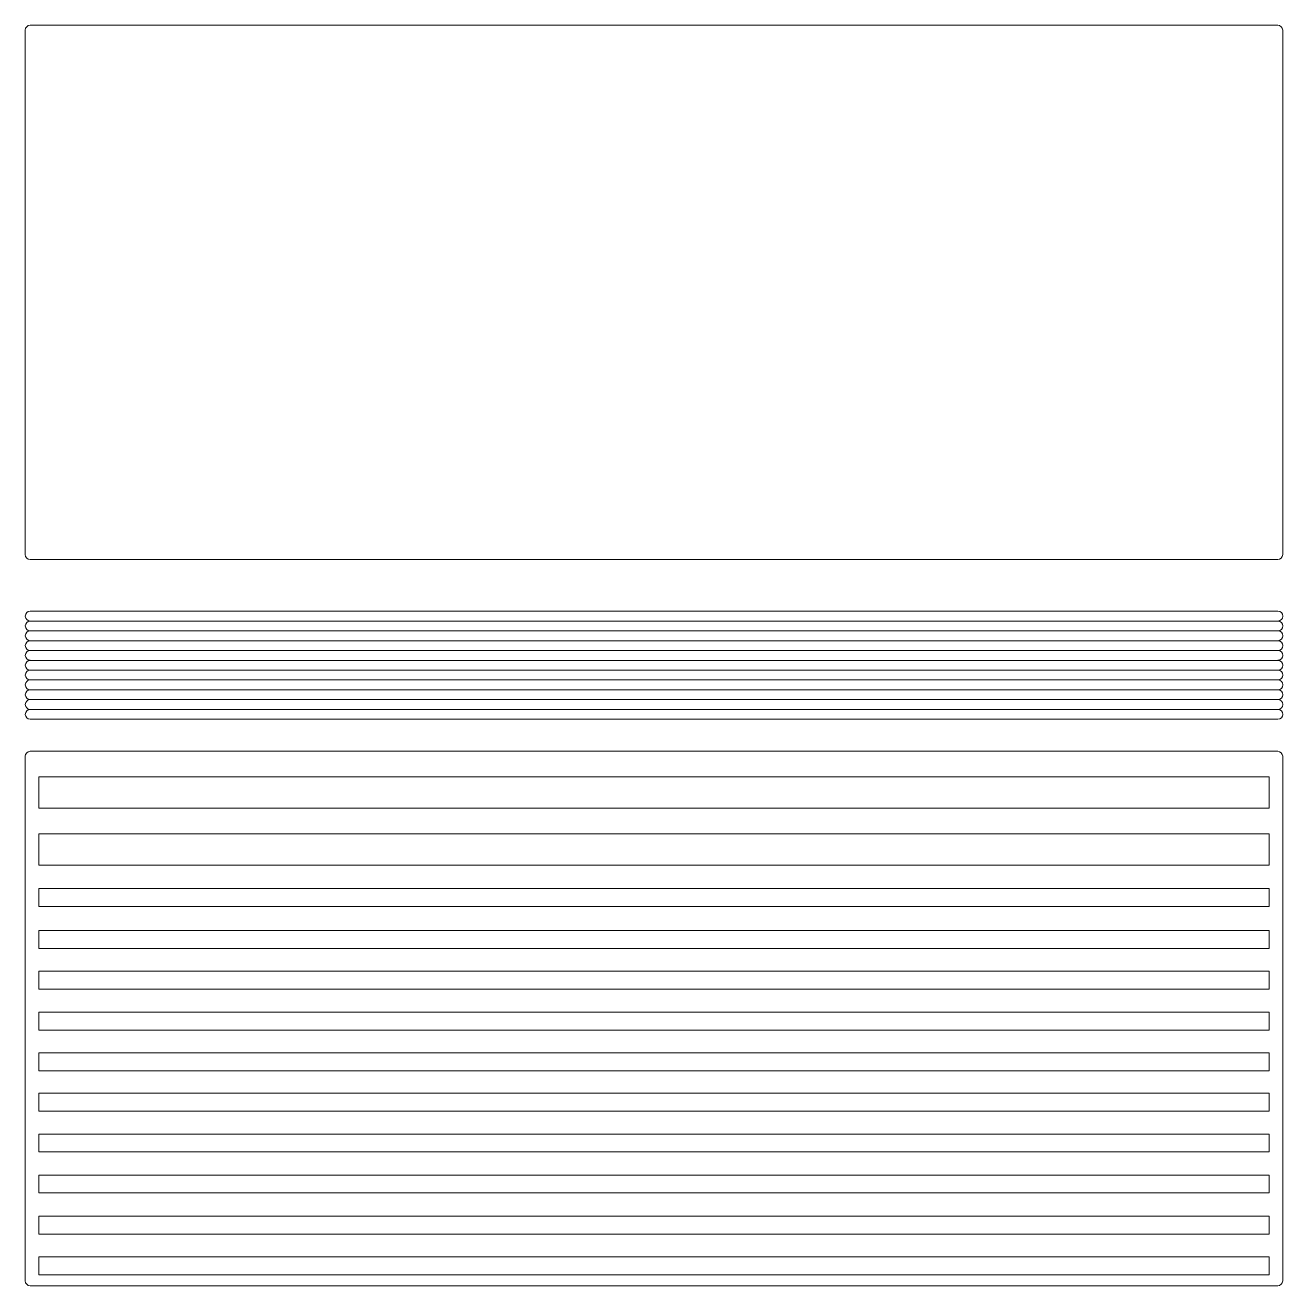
# Model space of a CAD drawing. Header units: inches. Extents: x -6.2 to 6.4, y -4.5 to 8.2.
import ezdxf

# ---------------------------------------------------------------- set-up
doc = ezdxf.new("R2010")
doc.units = ezdxf.units.IN
doc.header["$MEASUREMENT"] = 0
doc.layers.add('Layer 1', color=7, linetype='Continuous')

msp = doc.modelspace()

# ---------------------------------------------------------------- linework, layer by layer
at = {"layer": 'Layer 1', "color": 250, "lineweight": 9}
for points in [[(-6.049, 0.308), (6.277, 0.308), (6.277, 0.624), (-6.049, 0.624), (-6.049, 0.308)], [(-6.049, -0.263), (6.277, -0.263), (6.277, 0.053), (-6.049, 0.053), (-6.049, -0.263)], [(-6.049, -0.676), (6.277, -0.676), (6.277, -0.497), (-6.049, -0.497), (-6.049, -0.676)], [(-6.049, -1.095), (6.277, -1.095), (6.277, -0.916), (-6.049, -0.916), (-6.049, -1.095)], [(-6.049, -1.505), (6.277, -1.505), (6.277, -1.325), (-6.049, -1.325), (-6.049, -1.505)], [(-6.049, -1.915), (6.277, -1.915), (6.277, -1.736), (-6.049, -1.736), (-6.049, -1.915)], [(-6.049, -2.322), (6.277, -2.322), (6.277, -2.143), (-6.049, -2.143), (-6.049, -2.322)], [(-6.049, -2.726), (6.277, -2.726), (6.277, -2.547), (-6.049, -2.547), (-6.049, -2.726)], [(-6.049, -3.135), (6.277, -3.135), (6.277, -2.956), (-6.049, -2.956), (-6.049, -3.135)], [(-6.049, -3.546), (6.277, -3.546), (6.277, -3.367), (-6.049, -3.367), (-6.049, -3.546)], [(-6.049, -3.957), (6.277, -3.957), (6.277, -3.778), (-6.049, -3.778), (-6.049, -3.957)], [(-6.049, -4.366), (6.277, -4.366), (6.277, -4.187), (-6.049, -4.187), (-6.049, -4.366)]]:
    msp.add_lwpolyline(points, close=True, dxfattribs=at)
for points, knots in [([(-6.135, 8.153), (-6.135, 8.153), (6.363, 8.153), (6.363, 8.153), (6.363, 8.153), (6.391, 8.153), (6.413, 8.131), (6.413, 8.103), (6.413, 8.103), (6.413, 8.103), (6.413, 2.849), (6.413, 2.849), (6.413, 2.849), (6.413, 2.821), (6.391, 2.799), (6.363, 2.799), (6.363, 2.799), (6.363, 2.799), (-6.135, 2.799), (-6.135, 2.799), (-6.135, 2.799), (-6.163, 2.799), (-6.185, 2.821), (-6.185, 2.849), (-6.185, 2.849), (-6.185, 2.849), (-6.185, 8.103), (-6.185, 8.103), (-6.185, 8.103), (-6.185, 8.131), (-6.163, 8.153), (-6.135, 8.153)], [0, 0, 0, 0, 0.111111, 0.111111, 0.111111, 0.111111, 0.222222, 0.222222, 0.222222, 0.222222, 0.333333, 0.333333, 0.333333, 0.333333, 0.444444, 0.444444, 0.444444, 0.444444, 0.555556, 0.555556, 0.555556, 0.555556, 0.666667, 0.666667, 0.666667, 0.666667, 0.777778, 0.777778, 0.777778, 0.777778, 1, 1, 1, 1]), ([(-6.135, 2.184), (-6.162, 2.184), (-6.184, 2.206), (-6.184, 2.233), (-6.184, 2.233), (-6.184, 2.233), (-6.184, 2.233), (-6.184, 2.233), (-6.184, 2.233), (-6.184, 2.26), (-6.162, 2.283), (-6.135, 2.283), (-6.135, 2.283), (-6.135, 2.283), (6.365, 2.283), (6.365, 2.283), (6.365, 2.283), (6.392, 2.283), (6.414, 2.26), (6.414, 2.233), (6.414, 2.233), (6.414, 2.233), (6.414, 2.233), (6.414, 2.233), (6.414, 2.233), (6.414, 2.206), (6.392, 2.184), (6.365, 2.184)], [0, 0, 0, 0, 0.125, 0.125, 0.125, 0.125, 0.25, 0.25, 0.25, 0.25, 0.375, 0.375, 0.375, 0.375, 0.5, 0.5, 0.5, 0.5, 0.625, 0.625, 0.625, 0.625, 0.75, 0.75, 0.75, 0.75, 1, 1, 1, 1]), ([(-6.135, 2.086), (-6.162, 2.086), (-6.184, 2.108), (-6.184, 2.135), (-6.184, 2.135), (-6.184, 2.135), (-6.184, 2.135), (-6.184, 2.135), (-6.184, 2.135), (-6.184, 2.162), (-6.162, 2.184), (-6.135, 2.184), (-6.135, 2.184), (-6.135, 2.184), (6.365, 2.184), (6.365, 2.184), (6.365, 2.184), (6.392, 2.184), (6.414, 2.162), (6.414, 2.135), (6.414, 2.135), (6.414, 2.135), (6.414, 2.135), (6.414, 2.135), (6.414, 2.135), (6.414, 2.108), (6.392, 2.086), (6.365, 2.086)], [0, 0, 0, 0, 0.125, 0.125, 0.125, 0.125, 0.25, 0.25, 0.25, 0.25, 0.375, 0.375, 0.375, 0.375, 0.5, 0.5, 0.5, 0.5, 0.625, 0.625, 0.625, 0.625, 0.75, 0.75, 0.75, 0.75, 1, 1, 1, 1]), ([(-6.135, 1.987), (-6.162, 1.987), (-6.184, 2.01), (-6.184, 2.037), (-6.184, 2.037), (-6.184, 2.037), (-6.184, 2.037), (-6.184, 2.037), (-6.184, 2.037), (-6.184, 2.064), (-6.162, 2.086), (-6.135, 2.086), (-6.135, 2.086), (-6.135, 2.086), (6.365, 2.086), (6.365, 2.086), (6.365, 2.086), (6.392, 2.086), (6.414, 2.064), (6.414, 2.037), (6.414, 2.037), (6.414, 2.037), (6.414, 2.037), (6.414, 2.037), (6.414, 2.037), (6.414, 2.01), (6.392, 1.987), (6.365, 1.987)], [0, 0, 0, 0, 0.125, 0.125, 0.125, 0.125, 0.25, 0.25, 0.25, 0.25, 0.375, 0.375, 0.375, 0.375, 0.5, 0.5, 0.5, 0.5, 0.625, 0.625, 0.625, 0.625, 0.75, 0.75, 0.75, 0.75, 1, 1, 1, 1]), ([(-6.135, 1.889), (-6.162, 1.889), (-6.184, 1.911), (-6.184, 1.938), (-6.184, 1.938), (-6.184, 1.938), (-6.184, 1.938), (-6.184, 1.938), (-6.184, 1.938), (-6.184, 1.965), (-6.162, 1.987), (-6.135, 1.987), (-6.135, 1.987), (-6.135, 1.987), (6.365, 1.987), (6.365, 1.987), (6.365, 1.987), (6.392, 1.987), (6.414, 1.965), (6.414, 1.938), (6.414, 1.938), (6.414, 1.938), (6.414, 1.938), (6.414, 1.938), (6.414, 1.938), (6.414, 1.911), (6.392, 1.889), (6.365, 1.889)], [0, 0, 0, 0, 0.125, 0.125, 0.125, 0.125, 0.25, 0.25, 0.25, 0.25, 0.375, 0.375, 0.375, 0.375, 0.5, 0.5, 0.5, 0.5, 0.625, 0.625, 0.625, 0.625, 0.75, 0.75, 0.75, 0.75, 1, 1, 1, 1]), ([(-6.135, 1.791), (-6.162, 1.791), (-6.184, 1.813), (-6.184, 1.84), (-6.184, 1.84), (-6.184, 1.84), (-6.184, 1.84), (-6.184, 1.84), (-6.184, 1.84), (-6.184, 1.867), (-6.162, 1.889), (-6.135, 1.889), (-6.135, 1.889), (-6.135, 1.889), (6.365, 1.889), (6.365, 1.889), (6.365, 1.889), (6.392, 1.889), (6.414, 1.867), (6.414, 1.84), (6.414, 1.84), (6.414, 1.84), (6.414, 1.84), (6.414, 1.84), (6.414, 1.84), (6.414, 1.813), (6.392, 1.791), (6.365, 1.791)], [0, 0, 0, 0, 0.125, 0.125, 0.125, 0.125, 0.25, 0.25, 0.25, 0.25, 0.375, 0.375, 0.375, 0.375, 0.5, 0.5, 0.5, 0.5, 0.625, 0.625, 0.625, 0.625, 0.75, 0.75, 0.75, 0.75, 1, 1, 1, 1]), ([(-6.135, 1.692), (-6.162, 1.692), (-6.184, 1.714), (-6.184, 1.741), (-6.184, 1.741), (-6.184, 1.741), (-6.184, 1.741), (-6.184, 1.741), (-6.184, 1.741), (-6.184, 1.768), (-6.162, 1.79), (-6.135, 1.79), (-6.135, 1.79), (-6.135, 1.79), (6.365, 1.79), (6.365, 1.79), (6.365, 1.79), (6.392, 1.79), (6.414, 1.768), (6.414, 1.741), (6.414, 1.741), (6.414, 1.741), (6.414, 1.741), (6.414, 1.741), (6.414, 1.741), (6.414, 1.714), (6.392, 1.692), (6.365, 1.692)], [0, 0, 0, 0, 0.125, 0.125, 0.125, 0.125, 0.25, 0.25, 0.25, 0.25, 0.375, 0.375, 0.375, 0.375, 0.5, 0.5, 0.5, 0.5, 0.625, 0.625, 0.625, 0.625, 0.75, 0.75, 0.75, 0.75, 1, 1, 1, 1]), ([(-6.135, 1.594), (-6.162, 1.594), (-6.184, 1.616), (-6.184, 1.643), (-6.184, 1.643), (-6.184, 1.643), (-6.184, 1.643), (-6.184, 1.643), (-6.184, 1.643), (-6.184, 1.67), (-6.162, 1.692), (-6.135, 1.692), (-6.135, 1.692), (-6.135, 1.692), (6.365, 1.692), (6.365, 1.692), (6.365, 1.692), (6.392, 1.692), (6.414, 1.67), (6.414, 1.643), (6.414, 1.643), (6.414, 1.643), (6.414, 1.643), (6.414, 1.643), (6.414, 1.643), (6.414, 1.616), (6.392, 1.594), (6.365, 1.594)], [0, 0, 0, 0, 0.125, 0.125, 0.125, 0.125, 0.25, 0.25, 0.25, 0.25, 0.375, 0.375, 0.375, 0.375, 0.5, 0.5, 0.5, 0.5, 0.625, 0.625, 0.625, 0.625, 0.75, 0.75, 0.75, 0.75, 1, 1, 1, 1]), ([(-6.135, 1.495), (-6.162, 1.495), (-6.184, 1.517), (-6.184, 1.544), (-6.184, 1.544), (-6.184, 1.544), (-6.184, 1.544), (-6.184, 1.544), (-6.184, 1.544), (-6.184, 1.571), (-6.162, 1.594), (-6.135, 1.594), (-6.135, 1.594), (-6.135, 1.594), (6.365, 1.594), (6.365, 1.594), (6.365, 1.594), (6.392, 1.594), (6.414, 1.571), (6.414, 1.544), (6.414, 1.544), (6.414, 1.544), (6.414, 1.544), (6.414, 1.544), (6.414, 1.544), (6.414, 1.517), (6.392, 1.495), (6.365, 1.495)], [0, 0, 0, 0, 0.125, 0.125, 0.125, 0.125, 0.25, 0.25, 0.25, 0.25, 0.375, 0.375, 0.375, 0.375, 0.5, 0.5, 0.5, 0.5, 0.625, 0.625, 0.625, 0.625, 0.75, 0.75, 0.75, 0.75, 1, 1, 1, 1]), ([(-6.135, 1.397), (-6.162, 1.397), (-6.184, 1.419), (-6.184, 1.446), (-6.184, 1.446), (-6.184, 1.446), (-6.184, 1.446), (-6.184, 1.446), (-6.184, 1.446), (-6.184, 1.473), (-6.162, 1.495), (-6.135, 1.495), (-6.135, 1.495), (-6.135, 1.495), (6.365, 1.495), (6.365, 1.495), (6.365, 1.495), (6.392, 1.495), (6.414, 1.473), (6.414, 1.446), (6.414, 1.446), (6.414, 1.446), (6.414, 1.446), (6.414, 1.446), (6.414, 1.446), (6.414, 1.419), (6.392, 1.397), (6.365, 1.397)], [0, 0, 0, 0, 0.125, 0.125, 0.125, 0.125, 0.25, 0.25, 0.25, 0.25, 0.375, 0.375, 0.375, 0.375, 0.5, 0.5, 0.5, 0.5, 0.625, 0.625, 0.625, 0.625, 0.75, 0.75, 0.75, 0.75, 1, 1, 1, 1]), ([(-6.135, 1.298), (-6.162, 1.298), (-6.184, 1.321), (-6.184, 1.348), (-6.184, 1.348), (-6.184, 1.348), (-6.184, 1.348), (-6.184, 1.348), (-6.184, 1.348), (-6.184, 1.375), (-6.162, 1.397), (-6.135, 1.397), (-6.135, 1.397), (-6.135, 1.397), (6.365, 1.397), (6.365, 1.397), (6.365, 1.397), (6.392, 1.397), (6.414, 1.375), (6.414, 1.348), (6.414, 1.348), (6.414, 1.348), (6.414, 1.348), (6.414, 1.348), (6.414, 1.348), (6.414, 1.321), (6.392, 1.298), (6.365, 1.298)], [0, 0, 0, 0, 0.125, 0.125, 0.125, 0.125, 0.25, 0.25, 0.25, 0.25, 0.375, 0.375, 0.375, 0.375, 0.5, 0.5, 0.5, 0.5, 0.625, 0.625, 0.625, 0.625, 0.75, 0.75, 0.75, 0.75, 1, 1, 1, 1]), ([(-6.184, 1.249), (-6.184, 1.249), (-6.184, 1.249), (-6.184, 1.249), (-6.184, 1.249), (-6.184, 1.276), (-6.162, 1.298), (-6.135, 1.298), (-6.135, 1.298), (-6.135, 1.298), (6.365, 1.298), (6.365, 1.298), (6.365, 1.298), (6.392, 1.298), (6.414, 1.276), (6.414, 1.249), (6.414, 1.249), (6.414, 1.249), (6.414, 1.249), (6.414, 1.249), (6.414, 1.249), (6.414, 1.222), (6.392, 1.2), (6.365, 1.2), (6.365, 1.2), (6.365, 1.2), (-6.135, 1.2), (-6.135, 1.2), (-6.135, 1.2), (-6.162, 1.2), (-6.184, 1.222), (-6.184, 1.249)], [0, 0, 0, 0, 0.111111, 0.111111, 0.111111, 0.111111, 0.222222, 0.222222, 0.222222, 0.222222, 0.333333, 0.333333, 0.333333, 0.333333, 0.444444, 0.444444, 0.444444, 0.444444, 0.555556, 0.555556, 0.555556, 0.555556, 0.666667, 0.666667, 0.666667, 0.666667, 0.777778, 0.777778, 0.777778, 0.777778, 1, 1, 1, 1]), ([(-6.135, 0.879), (-6.135, 0.879), (6.363, 0.879), (6.363, 0.879), (6.363, 0.879), (6.391, 0.879), (6.413, 0.856), (6.413, 0.829), (6.413, 0.829), (6.413, 0.829), (6.413, -4.426), (6.413, -4.426), (6.413, -4.426), (6.413, -4.453), (6.391, -4.476), (6.363, -4.476), (6.363, -4.476), (6.363, -4.476), (-6.135, -4.476), (-6.135, -4.476), (-6.135, -4.476), (-6.163, -4.476), (-6.185, -4.453), (-6.185, -4.426), (-6.185, -4.426), (-6.185, -4.426), (-6.185, 0.829), (-6.185, 0.829), (-6.185, 0.829), (-6.185, 0.856), (-6.163, 0.879), (-6.135, 0.879)], [0, 0, 0, 0, 0.111111, 0.111111, 0.111111, 0.111111, 0.222222, 0.222222, 0.222222, 0.222222, 0.333333, 0.333333, 0.333333, 0.333333, 0.444444, 0.444444, 0.444444, 0.444444, 0.555556, 0.555556, 0.555556, 0.555556, 0.666667, 0.666667, 0.666667, 0.666667, 0.777778, 0.777778, 0.777778, 0.777778, 1, 1, 1, 1])]:
    msp.add_open_spline(points, degree=3, knots=knots, dxfattribs=at)

doc.saveas('drawing.dxf')
